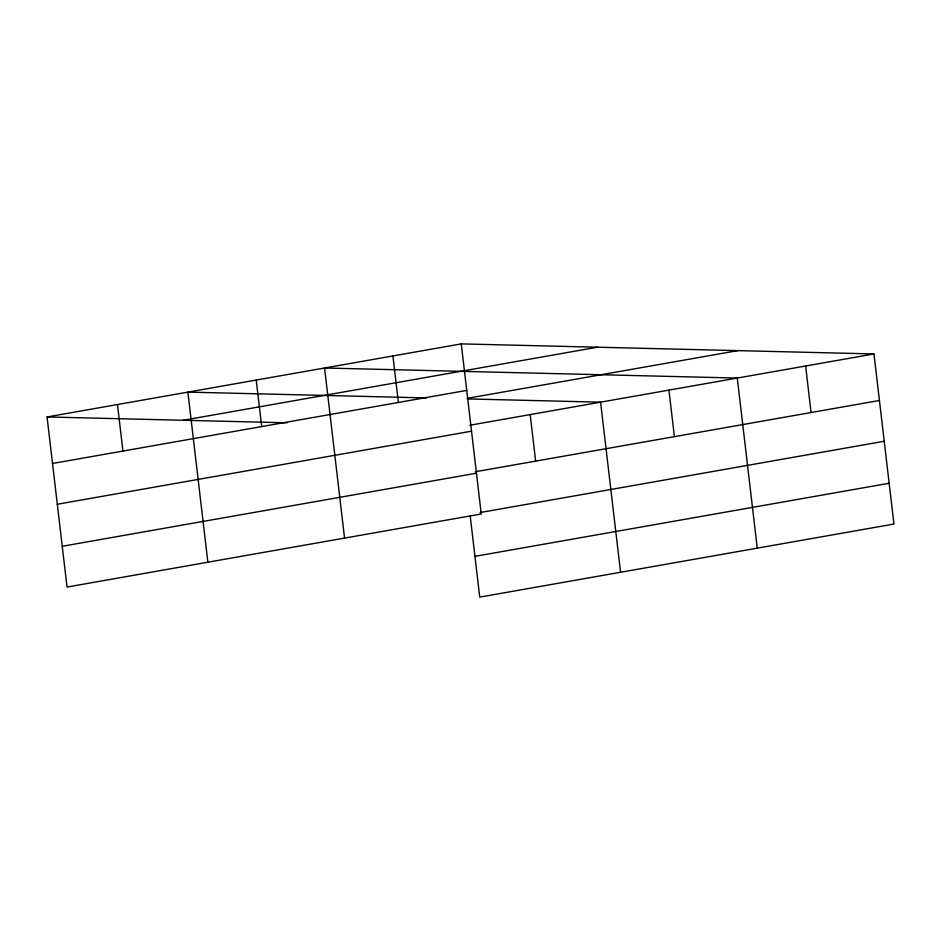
<?xml version="1.0" encoding="UTF-8"?>
<svg xmlns="http://www.w3.org/2000/svg" width="941" height="941" viewBox="0 0 941 941"><rect width="100%" height="100%" fill="white"/><g stroke="black" fill="none" stroke-linecap="round" stroke-linejoin="round"><path stroke-width="1.41" d="M461.266 343.888L481.251 513.986L67.034 587.055L47.05 416.957L461.266 343.888L873.966 353.945L893.95 524.043L479.734 597.112L470.182 515.774M183.248 420.274L597.453 347.205M52.52 463.478L466.724 390.409M467.242 398.349L737.779 350.628M469.818 425.238L873.966 353.945M57.307 504.258L471.523 431.19M475.276 471.77L879.435 400.478M62.247 546.274L476.452 473.205M480.075 512.551L884.222 441.258M474.946 556.343L889.163 483.262M426.391 397.925L187.882 392.115L207.867 562.212M467.324 398.925L600.581 402.172L620.566 572.269M47.05 416.957L287.017 422.803M805.625 366.002L811.083 412.534M757.258 548.156L737.274 378.059L324.574 368.002L344.559 538.099M668.933 390.115L674.403 436.648M530.171 414.593L535.641 461.125M392.915 355.945L398.384 402.466M256.223 380.058L261.692 426.579M117.472 404.536L122.93 451.057"/></g></svg>
